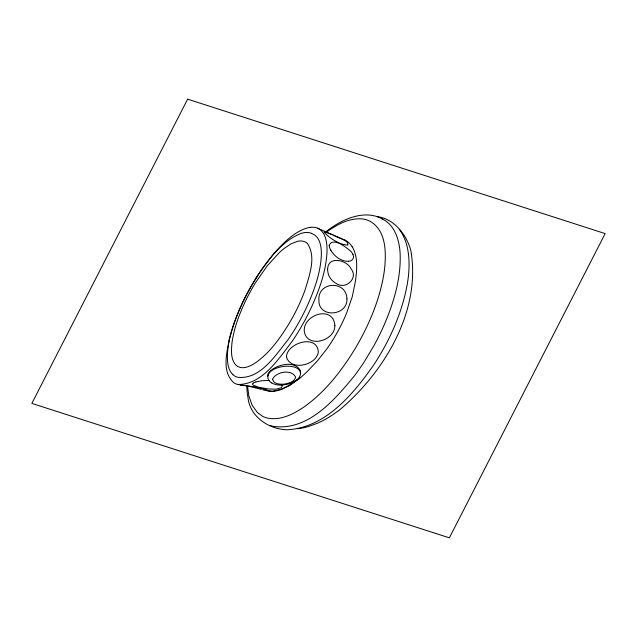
<?xml version="1.0" encoding="UTF-8"?>
<svg xmlns="http://www.w3.org/2000/svg" width="637" height="637" viewBox="0 0 637 637"><rect width="100%" height="100%" fill="white"/><g stroke="black" fill="none" stroke-linecap="round" stroke-linejoin="round"><path stroke-width="0.96" d="M271.752 382.941A11.163 9.483 -24 0 1 269.005 380.496A9.539 8.106 -24 0 1 268.408 379.421A8.878 7.548 -24 0 1 267.811 376.324L267.874 375.177M267.819 376.324C268.679 370.853 274.961 368.489 279.635 367.199A30.154 25.623 -24 0 1 284.906 366.299C290.305 365.949 299.263 366.386 300.521 372.964L300.505 371.777A7.047 5.988 -24 0 0 300.385 370.734C295.186 360.279 278.09 364.26 270.438 370.806M229.177 339.847C226.573 353.567 221.859 372.167 233.851 382.765A13.672 11.625 -24 0 0 238.023 384.517L242.88 385.393M229.169 339.847A185.948 158.032 -24 0 1 232.513 328.103L234.695 321.494A229.575 195.121 -24 0 1 255.907 278.289M232.505 328.103L233.038 326.486A242.824 206.372 -24 0 1 257.372 276.354M255.835 278.258L262.93 267.739L272.835 254.848A154.624 131.413 -24 0 1 275.455 251.798C284.349 242.052 294.222 231.972 307.153 227.966A19.882 16.896 -24 0 1 309.837 227.409L310.283 227.353M257.244 276.299C268.615 259.402 281.57 241.097 301.19 233.373A20.129 17.111 -24 0 1 302.304 233.062A13.942 11.848 -24 0 1 311.557 233.301M253.048 383.235L252.515 384.191L253.176 385.162L258.224 387.137L267.827 388.896L275.853 389.183L281.068 387.837L282.159 386.611L282.072 385.194L290.392 383.609L296.715 380.138M299.828 377.852L290.631 384.637L282.008 389.056L272.532 391.285L265.31 390.362L267.007 390.64M324.249 231.78L331.973 234.527M299.231 378.704L289.341 385.64L280.049 389.884A24.437 20.766 -24 0 1 270.645 391.357M325.746 231.764C335.436 224.383 346.361 217.973 358.456 215.688A41.907 35.616 -24 0 1 359.324 215.537L361.888 215.187A34.987 29.732 -24 0 1 376.841 216.524M326.47 232.083C336.511 224.917 348.2 218.292 360.932 218.81A24.62 20.925 -24 0 1 370.201 221.35C386.46 230.753 386.261 252.937 384.533 269.276C381.635 291.666 373.792 313.189 363.631 333.255A269.324 228.898 -24 0 1 351.194 354.968C338.128 375.217 322.449 394.391 302.384 408.07C292.025 414.83 279.348 420.961 266.688 417.864A23.203 19.723 -24 0 1 262.579 416.279L257.372 412.505L252.18 405.283L248.908 396.206L247.475 385.918L261.329 389.358M347.89 244.767C348.535 239.958 336.806 237.697 332.649 234.822M255.875 381.905L262.038 380.703L269.021 380.488M251.026 386.364L246.694 385.831L247.22 392.734A90.374 76.806 -24 0 0 247.92 397.193C249.8 416.702 268.535 429.075 286.769 429.792C325.419 428.048 353.463 393.905 373.855 364.746A257.563 218.905 -24 0 0 386.938 342.427L390.242 335.803A240.101 204.063 -24 0 0 400.92 309.208C407.481 288.601 412.147 265.685 406.621 244.512M348.622 261.297C352.086 261.417 354.841 257.667 352.97 254.529M297.375 428.733L301.205 428.215A55.3 46.995 -24 0 0 308.897 426.392L317.871 423.056A89.96 76.456 -24 0 0 335.826 412.633A111.794 95.009 -24 0 0 339.011 410.387C384.151 372.685 421.598 310.768 410.738 250.102C406.318 234.488 393.985 218.443 376.857 216.588A33.514 28.482 -24 0 1 380.671 218.149C394.924 223.937 399.733 240.754 400.171 254.808C400.864 279.213 393.602 303.124 383.992 325.316A273.392 232.354 -24 0 1 373.895 345.732L364.468 361.498A232.027 197.199 -24 0 1 354.068 376.252C334.481 400.068 308.388 430.596 274.213 426.495A33.419 28.402 -24 0 1 270.056 425.492M348.574 261.305C341.169 261.6 334.481 256.424 330.81 250.309M282.056 385.154L281.22 385.17M240.818 384.939L246.686 385.719M270.621 391.269L270.072 391.229A17.979 15.28 -24 0 1 267.779 390.895M244.122 385.536L246.591 385.823M251.082 386.372L254.346 386.842M254.521 386.866L266.608 389.852M238.023 384.509C262.643 384.469 278.528 358.774 292.112 341.456A226.852 192.796 -24 0 0 299.326 330.173L304.375 321.335A257.961 219.239 -24 0 0 313.245 303.236C320.204 287.112 326.017 270.104 327.004 252.435C327.211 243.947 326.518 232.609 317.871 228.309L344.824 240.125M246.909 385.767L247.419 385.863M265.287 390.362L262.866 389.764M344.052 244.648C336.71 242.617 330.085 238.294 324.87 233.054A5.876 4.992 -24 0 1 324.217 232.163M240.523 385.043L240.499 385.035A2.397 2.038 -24 0 1 240.818 384.947M311.485 233.429C320.594 236.51 321.621 247.912 321.303 256.082C320.403 272.214 315.108 287.741 308.786 302.471A237.418 201.778 -24 0 1 299.223 321.741L296.133 327.115A210.64 179.021 -24 0 1 287.852 339.951C275.487 355.175 260.414 379.676 237.935 377.303A12.557 10.67 -24 0 1 232.919 374.667M381.651 218.658L382.662 219.128M271.736 382.964L272.843 383.554A19.914 16.92 -24 0 0 281.172 385.082M232.903 374.683C227.807 369.707 227.298 361.951 227.409 355.239A98.281 83.527 -24 0 1 228.492 344.84M399.264 229.312L400.896 231.605A63.206 53.715 -24 0 1 406.064 242.816L406.573 244.361M352.253 246.774C357.819 256.377 357.15 268.129 355.717 278.735A96.434 81.958 -24 0 1 355.446 281.172L352.277 296.659L346.464 313.388A193.505 164.457 -24 0 1 338.398 330.348L335.723 335.126A174.283 148.126 -24 0 1 326.908 348.797L317.433 360.861L308.372 370.328A103.457 87.922 -24 0 1 299.247 378.712M329.233 245.826L329.225 245.691A6.959 5.916 -24 0 1 329.218 245.213C333.024 236.805 346.353 247.427 350.684 251.193A17.406 14.794 -24 0 1 353.009 254.513M267.699 375.161A7.19 6.107 -24 0 1 270.542 370.925M310.283 227.377A14.699 12.485 -24 0 1 317.911 228.253M228.428 344.84A152.362 129.494 -24 0 1 232.545 328.111M344.888 240.045A20.838 17.709 -24 0 1 352.126 246.845M253.112 383.108A8.185 6.951 -24 0 1 255.883 381.969M300.664 372.956A9.969 8.472 -24 0 1 296.643 380.05M347.786 244.95A8.09 6.872 -24 0 1 344.139 244.497M330.882 250.269A16.275 13.839 -24 0 1 329.17 245.89M266.569 389.924A3.225 2.739 -24 0 1 267.484 390.338M267.548 390.608A1.393 1.186 -24 0 1 267.014 390.608M307.384 243.684A13.425 11.41 -24 0 1 308.053 244.449C316.159 258.112 309.279 275.335 305.322 289.238A203.729 173.145 -24 0 1 286.339 327.975C278.186 340.803 268.718 353.24 256.321 362.246C250.843 366.06 242.514 370.408 236.367 365.59C230.483 359.698 231.263 350.406 231.995 342.786A100.28 85.231 -24 0 1 232.21 341.217C234.727 325.149 240.913 309.885 248.279 295.48A208.888 177.532 -24 0 1 255.955 282.032L267.436 265.597L279.285 252.65A70.731 60.117 -24 0 1 284.078 248.502L291.045 243.852L297.583 241.304A11.116 9.444 -24 0 1 307.544 243.549M286.443 356.736C290.169 371.18 315.705 365.71 318.293 352.516C317.998 333.756 287.295 342.364 286.443 356.736M327.641 269.276L327.641 269.427A21.451 18.234 -24 0 0 327.912 272.333A21.316 18.115 -24 0 0 331.813 280.097A21.148 17.979 -24 0 0 336.185 283.457C345.557 290.201 358.838 278.138 350.979 268.742C346.639 259.649 327.824 255.556 327.641 269.276M346.918 298.952C347.786 315.936 318.611 318.564 318.89 300.385C317.433 281.315 346.679 279.977 346.918 298.952M334.855 325.26C335.572 340.843 307.05 348.957 304.287 331.399C302.83 314.598 333.087 304.876 334.855 325.26M272.7 379.373C273.329 384.007 279.643 384.358 283.354 384.167A21.148 17.979 -24 0 0 286.984 383.585C290.273 382.726 294.374 381.26 295.496 377.677A3.679 3.129 -24 0 0 295.56 377.008C291.595 369.062 276.832 371.61 272.827 378.601A3.981 3.384 -24 0 0 272.692 379.373M187.628 99.157L31.85 403.404L449.372 537.843L605.15 233.596L187.628 99.157"/></g></svg>
